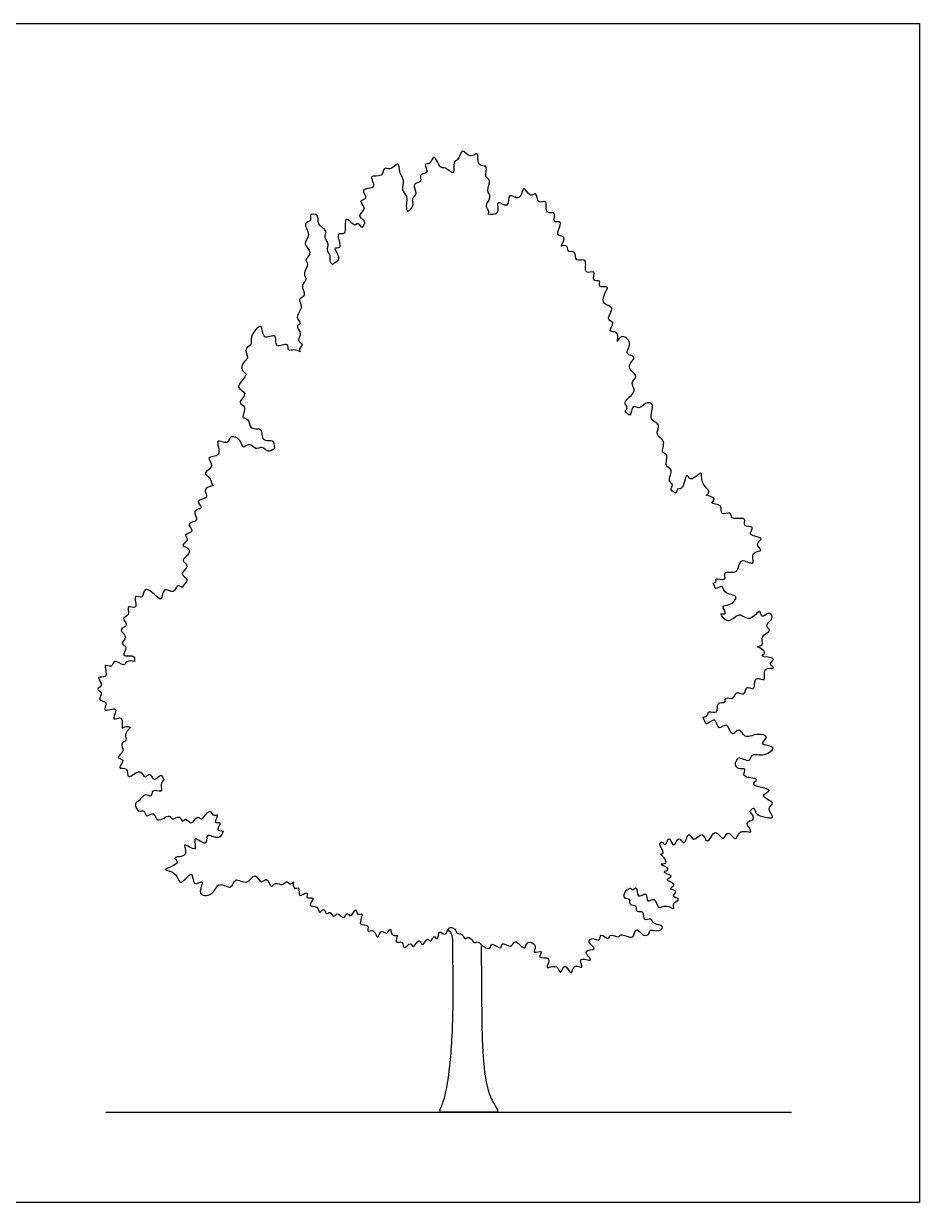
# Model space of a CAD drawing. Header units: millimetres. Extents: x 34 to 295, y 0 to 64.
# Drawn here: x 215.07 to 238.2, y 0.16 to 30.6 of the extents above; entities that cross this region are included whole.
import ezdxf

# ---------------------------------------------------------------- set-up
doc = ezdxf.new("R2010")
doc.units = ezdxf.units.MM
for name, color, linetype, true_color in [('AG-DIAGRAM', 7, 'Continuous', 0xfecc66), ('AG-PLANTS', 7, 'Continuous', 0x66ccff), ('X-VPRT', 6, 'Continuous', 0xff00ff)]:
    doc.layers.add(name, color=color, linetype=linetype, true_color=true_color)

msp = doc.modelspace()

# ---------------------------------------------------------------- linework, layer by layer
at = {"layer": 'AG-DIAGRAM'}
msp.add_line((217.194, 2.484), (234.898, 2.484), dxfattribs=at)
at = {"layer": 'AG-PLANTS'}
for centre, start, end in [((225.863, 2.53), 154.5903, 270), ((227.276, 2.53), 270, 35.0297)]:
    msp.add_arc(centre, 0.046, start, end, dxfattribs=at)
for points, knots in [([(227.068, 25.681), (227.077, 25.7), (227.105, 25.783), (226.95, 25.891), (227.186, 26.133), (226.997, 26.281), (227.177, 26.568), (226.944, 26.629), (227.106, 26.956), (226.747, 26.9), (226.854, 27.358), (226.597, 27.084), (226.385, 27.439), (226.308, 27.042), (226.14, 27.069), (226.233, 26.604), (225.968, 26.917), (225.852, 26.852), (225.764, 27.021), (225.652, 27.233), (225.587, 26.952), (225.375, 27.003), (225.572, 26.716), (225.261, 26.739), (225.391, 26.491), (225.071, 26.487), (225.271, 26.197), (225.066, 26.088), (225.163, 25.919), (225.054, 25.79), (224.995, 25.746)], [15.713246, 15.713246, 15.713246, 15.713246, 15.925385, 16.677517, 17.576159, 18.340127, 19.25261, 19.953927, 20.826671, 21.648848, 22.578777, 23.356966, 24.237609, 25.144792, 25.765702, 26.703997, 27.576792, 28.157905, 28.923938, 29.634502, 30.415108, 31.039948, 31.833927, 32.576618, 33.300895, 34.071967, 34.942194, 35.678244, 36.375867, 37.228344, 37.228344, 37.228344, 37.228344]), ([(224.995, 25.746), (224.991, 25.75), (224.931, 25.832), (225.037, 26.159), (224.808, 26.285), (224.932, 26.573), (224.762, 26.705), (224.782, 27.109), (224.545, 26.776), (224.363, 26.937), (224.367, 26.602), (223.934, 26.735), (224.245, 26.309), (223.715, 26.369), (223.999, 26.063), (223.685, 26.038), (223.971, 25.819), (223.629, 25.626), (223.949, 25.506), (223.837, 25.379), (223.808, 25.336)], [12.819537, 12.819537, 12.819537, 12.819537, 12.885535, 13.98671, 14.809365, 15.702688, 16.5375, 17.43045, 18.315828, 18.988315, 19.797938, 20.697906, 21.609292, 22.551111, 23.375672, 24.068544, 24.878416, 25.744325, 26.569538, 27.113587, 27.113587, 27.113587, 27.113587]), ([(228.952, 24.858), (228.995, 24.946), (229.107, 25.135), (228.747, 25.081), (229.043, 25.546), (228.7, 25.427), (228.861, 25.798), (228.514, 25.632), (228.619, 26.1), (228.33, 25.908), (228.331, 26.305), (228.15, 26.065), (227.959, 26.522), (227.922, 25.96), (227.552, 26.297), (227.629, 25.773), (227.238, 26.112), (227.392, 25.635), (227.147, 25.669), (227.068, 25.681)], [7.088439, 7.088439, 7.088439, 7.088439, 7.755635, 8.519155, 9.534908, 10.232628, 11.064797, 11.826969, 12.773491, 13.502018, 14.355573, 15.014531, 15.922204, 16.858884, 17.746173, 18.654157, 19.51713, 20.437523, 21.321751, 21.321751, 21.321751, 21.321751]), ([(223.049, 24.384), (223.028, 24.403), (222.967, 24.453), (223.019, 24.612), (222.878, 24.755), (222.979, 24.912), (222.808, 25.09), (222.945, 25.258), (222.626, 25.4), (222.724, 25.685), (222.426, 25.69), (222.535, 25.495), (222.255, 25.461), (222.522, 25.142), (222.248, 24.909), (222.569, 24.705), (222.302, 24.496), (222.465, 24.395), (222.257, 24.144), (222.421, 23.98), (222.199, 23.857), (222.397, 23.566), (222.125, 23.499), (222.324, 23.277), (222.049, 23.031), (222.281, 22.85), (222.073, 22.798), (222.289, 22.6), (222.105, 22.422), (222.325, 22.302), (222.184, 22.231), (222.2, 22.152), (222.211, 22.125)], [16.64493, 16.64493, 16.64493, 16.64493, 17.031697, 17.755973, 18.50477, 19.204121, 20.020385, 20.707217, 21.637884, 22.490916, 23.220927, 23.870077, 24.586946, 25.555618, 26.474895, 27.371093, 28.228695, 28.836672, 29.762343, 30.49241, 31.23917, 32.151629, 32.874118, 33.675068, 34.644867, 35.409966, 35.984725, 36.794543, 37.569295, 38.27184, 38.902059, 39.204612, 39.204612, 39.204612, 39.204612]), ([(223.808, 25.336), (223.783, 25.385), (223.668, 25.492), (223.647, 25.319), (223.301, 25.758), (223.441, 25.074), (223.103, 25.267), (223.33, 24.745), (223.017, 24.857), (223.311, 24.519), (223.117, 24.42), (223.049, 24.384)], [0, 0, 0, 0, 0.733685, 1.19394, 2.138145, 3.229949, 3.917789, 4.973442, 5.592384, 6.524805, 7.395682, 7.395682, 7.395682, 7.395682]), ([(230.402, 22.403), (230.42, 22.475), (230.438, 22.679), (230.123, 22.61), (230.376, 22.914), (230.079, 22.929), (230.378, 23.312), (230.001, 23.327), (230.057, 23.622), (230.223, 23.854), (229.877, 23.754), (230.004, 24.008), (229.721, 23.909), (229.888, 24.281), (229.504, 24.077), (229.666, 24.591), (229.294, 24.413), (229.346, 24.766), (229.112, 24.669), (229.135, 24.887), (229, 24.871), (228.952, 24.858)], [0, 0, 0, 0, 0.852013, 1.579506, 2.425086, 3.101799, 4.09142, 4.934291, 5.852113, 6.620063, 7.404931, 8.068261, 8.748771, 9.569596, 10.362284, 11.343228, 12.166527, 12.994028, 13.671657, 14.338153, 15.033415, 15.033415, 15.033415, 15.033415]), ([(222.211, 22.125), (222.162, 22.15), (222.069, 22.203), (221.875, 22.121), (221.936, 22.399), (221.523, 22.162), (221.646, 22.666), (221.22, 22.374), (221.268, 22.964), (220.881, 22.506), (220.998, 22.3), (220.746, 22.23), (220.909, 21.954), (220.729, 21.864), (220.67, 21.635), (220.918, 21.547), (220.464, 21.187), (220.917, 21.081), (220.554, 20.788), (220.872, 20.731), (220.654, 20.395), (220.912, 20.42), (220.896, 20.077), (221.272, 20.205), (221.182, 19.778), (221.566, 19.886), (221.527, 19.715), (221.55, 19.635)], [-25.119737, -25.119737, -25.119737, -25.119737, -24.384876, -23.708239, -23.037961, -22.119923, -21.209193, -20.295874, -19.333311, -18.248311, -17.443859, -16.71206, -15.843427, -15.103467, -14.31278, -13.609004, -12.514842, -11.650639, -10.720595, -9.984436, -9.066116, -8.387794, -7.506136, -6.627809, -5.706711, -4.824163, -4.024661, -4.024661, -4.024661, -4.024661]), ([(230.61, 20.597), (230.632, 20.621), (230.693, 20.699), (230.493, 20.84), (230.969, 21.094), (230.697, 21.332), (231.003, 21.502), (230.57, 21.717), (230.965, 22.021), (230.551, 22.038), (230.824, 22.363), (230.52, 22.594), (230.435, 22.446), (230.402, 22.403)], [9.115162, 9.115162, 9.115162, 9.115162, 9.435216, 10.16913, 11.274137, 12.12673, 12.925107, 13.90483, 14.852797, 15.642423, 16.601665, 17.527969, 18.07372, 18.07372, 18.07372, 18.07372]), ([(231.926, 18.476), (231.875, 18.487), (231.735, 18.545), (231.876, 18.704), (231.678, 18.778), (231.878, 19.109), (231.595, 19.146), (231.751, 19.502), (231.493, 19.503), (231.694, 19.855), (231.343, 19.951), (231.562, 20.273), (231.175, 20.34), (231.396, 20.819), (231.108, 20.824), (230.982, 20.617), (230.777, 20.799), (230.759, 20.381), (230.639, 20.554), (230.61, 20.597)], [0, 0, 0, 0, 0.719993, 1.377901, 2.033808, 2.986631, 3.727183, 4.674304, 5.332748, 6.277004, 7.160535, 8.054787, 8.945446, 10.052057, 10.791693, 11.614186, 12.309807, 13.182671, 13.896277, 13.896277, 13.896277, 13.896277]), ([(221.55, 19.635), (221.507, 19.594), (221.379, 19.498), (221.238, 19.715), (221.056, 19.565), (220.907, 19.809), (220.717, 19.574), (220.699, 19.886), (220.376, 19.989), (220.372, 19.692), (219.965, 19.952), (220.248, 19.369), (219.726, 19.453), (220.047, 19.155), (219.66, 18.991), (219.927, 18.898), (219.919, 18.684), (219.976, 18.666)], [-20.596666, -20.596666, -20.596666, -20.596666, -19.828997, -19.046608, -18.312316, -17.506692, -16.780983, -15.955409, -15.063855, -14.31883, -13.449432, -12.390382, -11.472654, -10.625304, -9.726539, -8.985344, -8.123117, -8.123117, -8.123117, -8.123117]), ([(232.699, 18.414), (232.731, 18.448), (232.839, 18.529), (232.525, 18.716), (232.637, 19.136), (232.293, 18.727), (232.175, 19.073), (232.106, 18.519), (231.954, 18.622), (231.935, 18.522), (231.926, 18.476)], [14.849868, 14.849868, 14.849868, 14.849868, 15.358622, 16.362218, 17.237196, 18.22196, 18.890677, 19.965726, 20.544688, 20.976998, 20.976998, 20.976998, 20.976998]), ([(219.976, 18.666), (219.895, 18.656), (219.666, 18.58), (219.905, 18.334), (219.456, 18.299), (219.767, 18.071), (219.374, 18.047), (219.664, 17.737), (219.221, 17.722), (219.532, 17.46), (219.166, 17.419), (219.379, 17.249), (219.073, 17.12), (219.411, 17.053), (219.314, 16.85), (219.117, 16.742), (219.4, 16.585), (219.047, 16.384), (219.405, 16.253), (219.18, 16.085), (219.173, 16.034)], [-38.022398, -38.022398, -38.022398, -38.022398, -37.122818, -36.360632, -35.468027, -34.723631, -33.926615, -33.073583, -32.217751, -31.416504, -30.627811, -29.957533, -29.207492, -28.420495, -27.675871, -26.945629, -26.176272, -25.305486, -24.50016, -23.622798, -23.622798, -23.622798, -23.622798]), ([(232.881, 16.15), (232.91, 16.158), (232.978, 16.192), (232.91, 16.304), (233.257, 16.184), (233.104, 16.5), (233.567, 16.341), (233.525, 16.873), (233.998, 16.535), (233.822, 16.987), (234.217, 16.966), (233.925, 17.161), (234.262, 17.343), (233.708, 17.356), (233.999, 17.65), (233.611, 17.581), (233.782, 17.894), (233.296, 17.757), (233.38, 18.026), (233.024, 17.868), (233.158, 18.2), (232.736, 18.197), (233.012, 18.339), (232.777, 18.408), (232.699, 18.414)], [-17.625317, -17.625317, -17.625317, -17.625317, -17.080451, -16.647893, -15.805209, -15.099252, -14.130532, -13.130415, -12.166026, -11.261678, -10.447747, -9.694654, -8.940258, -7.961766, -7.19549, -6.389576, -5.661569, -4.645855, -4.001497, -3.166055, -2.373141, -1.486878, -0.873708, 0, 0, 0, 0]), ([(233.073, 15.358), (233.118, 15.364), (233.26, 15.325), (233.06, 15.596), (233.312, 15.549), (233.595, 15.851), (233.133, 15.857), (233.133, 16.147), (232.917, 15.933), (232.907, 16.116), (232.881, 16.15)], [-19.887689, -19.887689, -19.887689, -19.887689, -19.353662, -18.584816, -17.842572, -16.920181, -15.922255, -15.169732, -14.452477, -13.792738, -13.792738, -13.792738, -13.792738]), ([(219.173, 16.034), (219.137, 16.061), (219.019, 16.147), (218.966, 15.833), (218.662, 16.095), (218.655, 15.66), (218.488, 15.835), (218.158, 16.107), (218.183, 15.714), (217.869, 15.896), (218.06, 15.431), (217.703, 15.617), (217.841, 15.302), (217.567, 15.262), (217.826, 15.045), (217.476, 14.955), (217.803, 14.762), (217.528, 14.583), (217.801, 14.517), (217.539, 14.214), (217.967, 14.323), (217.939, 14.164), (217.94, 14.124)], [-23.672259, -23.672259, -23.672259, -23.672259, -23.00779, -22.222842, -21.375999, -20.48333, -19.764636, -18.743311, -17.930511, -17.194111, -16.270198, -15.510746, -14.713174, -13.995919, -13.221426, -12.444369, -11.608701, -10.835069, -10.147049, -9.331046, -8.406206, -7.901082, -7.901082, -7.901082, -7.901082]), ([(234.018, 14.502), (234.06, 14.528), (234.204, 14.526), (234.065, 14.798), (234.43, 14.915), (234.171, 15.063), (234.46, 15.222), (234.332, 15.45), (234.113, 15.197), (234.114, 15.549), (233.824, 15.098), (233.56, 15.433), (233.318, 15.114), (233.157, 15.204), (233.073, 15.358)], [22.776409, 22.776409, 22.776409, 22.776409, 23.410426, 24.228927, 25.127753, 25.809665, 26.688934, 27.370657, 28.170926, 28.839604, 29.856536, 30.798032, 31.703045, 32.537174, 32.537174, 32.537174, 32.537174]), ([(232.619, 12.687), (232.66, 12.697), (232.751, 12.732), (232.741, 12.875), (233.04, 12.741), (232.939, 13.111), (233.219, 13.035), (233.162, 13.236), (233.429, 13.115), (233.445, 13.394), (233.721, 13.205), (233.709, 13.534), (233.929, 13.367), (233.949, 13.548), (233.969, 13.759), (234.287, 13.564), (234.109, 14.001), (234.561, 13.924), (234.261, 14.065), (234.588, 14.235), (234.024, 14.24), (234.299, 14.361), (234.095, 14.481), (234.018, 14.502)], [-15.651822, -15.651822, -15.651822, -15.651822, -15.002797, -14.465586, -13.674369, -12.826697, -12.081759, -11.511209, -10.742753, -10.007647, -9.2175, -8.454498, -7.751458, -7.0946, -6.374358, -5.587806, -4.680937, -3.827145, -3.163815, -2.456851, -1.467682, -0.88795, 0, 0, 0, 0]), ([(217.94, 14.124), (217.875, 14.147), (217.712, 14.164), (217.674, 13.965), (217.393, 14.23), (217.369, 13.93), (217.094, 14.124), (217.303, 13.661), (216.899, 13.776), (217.174, 13.51), (216.906, 13.403), (217.148, 13.343), (216.955, 13.095), (217.289, 13.109), (217.056, 12.767), (217.586, 13.022), (217.291, 12.533), (217.68, 12.781), (217.574, 12.323), (217.69, 12.477), (217.795, 12.439), (217.836, 12.421)], [-31.205323, -31.205323, -31.205323, -31.205323, -30.384205, -29.76497, -28.880744, -28.161692, -27.463189, -26.520575, -25.744797, -24.936431, -24.228741, -23.596473, -22.817438, -22.063747, -21.28669, -20.349363, -19.451593, -18.668578, -17.767062, -17.172205, -16.797935, -16.797935, -16.797935, -16.797935]), ([(233.456, 11.524), (233.483, 11.538), (233.496, 11.726), (233.841, 11.479), (233.854, 11.786), (234.187, 11.65), (234.589, 11.954), (233.998, 11.953), (234.38, 12.201), (233.97, 12.287), (233.699, 12.102), (233.543, 12.471), (233.348, 12.12), (233.263, 12.618), (232.989, 12.286), (232.95, 12.761), (232.68, 12.406), (232.653, 12.627), (232.619, 12.687)], [21.429236, 21.429236, 21.429236, 21.429236, 22.047133, 22.996951, 23.716887, 24.731686, 25.690217, 26.656805, 27.454966, 28.379133, 29.367688, 30.249158, 31.024794, 31.962807, 32.779849, 33.658243, 34.514142, 35.210998, 35.210998, 35.210998, 35.210998]), ([(217.836, 12.421), (217.773, 12.376), (217.658, 12.239), (217.767, 12.086), (217.537, 12.008), (217.717, 11.816), (217.414, 11.629), (217.736, 11.603), (217.448, 11.325), (217.793, 11.422), (217.718, 11.007), (218.103, 11.412), (218.194, 11.055), (218.336, 11.311), (218.429, 10.964), (218.632, 11.283), (218.671, 11.117), (218.693, 11.074)], [-37.673793, -37.673793, -37.673793, -37.673793, -36.800477, -36.143644, -35.43968, -34.685789, -33.857091, -33.175989, -32.368079, -31.621423, -30.800583, -29.792077, -29.008007, -28.353887, -27.582672, -26.756439, -26.213769, -26.213769, -26.213769, -26.213769]), ([(233.823, 10.259), (233.858, 10.292), (233.945, 10.398), (233.969, 10.172), (234.127, 10.125), (234.543, 10.029), (234.214, 10.353), (234.555, 10.481), (233.998, 10.65), (234.548, 10.835), (233.754, 10.896), (234.142, 11.127), (233.557, 11.107), (233.782, 11.403), (233.47, 11.314), (233.459, 11.468), (233.456, 11.524)], [-11.451666, -11.451666, -11.451666, -11.451666, -10.972914, -10.29513, -9.499367, -8.576265, -7.674181, -6.934707, -5.945923, -5.137145, -3.96188, -3.280778, -2.243699, -1.512514, -0.741394, 0, 0, 0, 0]), ([(218.693, 11.074), (218.658, 11.043), (218.591, 10.939), (218.696, 10.708), (218.353, 10.859), (218.403, 10.585), (218.2, 10.752), (218.069, 10.512), (217.917, 10.475), (218.029, 10.211), (218.204, 10.317), (218.222, 10.061), (218.466, 10.296), (218.497, 9.903), (218.859, 10.226), (218.875, 9.991), (219.129, 10.189), (219.161, 9.935), (219.264, 10.127), (219.408, 9.84), (219.561, 10.186), (219.672, 9.976), (219.877, 10.372), (219.959, 10.1), (220.152, 10.231), (219.938, 9.916), (220.224, 10.014), (220.009, 9.742), (220.165, 9.761), (220.228, 9.747)], [-47.176036, -47.176036, -47.176036, -47.176036, -46.553728, -45.782197, -44.950789, -44.307625, -43.62405, -42.758631, -42.113426, -41.308638, -40.659487, -39.985971, -39.21509, -38.406353, -37.411396, -36.830862, -36.012998, -35.368851, -34.804123, -34.047346, -33.194208, -32.611015, -31.659, -30.953539, -30.388811, -29.591669, -28.975694, -28.214672, -27.516829, -27.516829, -27.516829, -27.516829]), ([(231.573, 9.466), (231.596, 9.426), (231.658, 9.331), (231.731, 9.7), (231.863, 9.233), (231.981, 9.685), (232.143, 9.293), (232.236, 9.81), (232.371, 9.406), (232.608, 9.805), (232.719, 9.313), (232.932, 9.894), (233.144, 9.409), (233.245, 9.834), (233.486, 9.41), (233.529, 9.834), (233.997, 9.628), (233.636, 10.013), (234.012, 10.008), (233.875, 10.205), (233.823, 10.259)], [-14.837507, -14.837507, -14.837507, -14.837507, -14.436089, -13.664061, -12.849735, -12.026718, -11.28217, -10.380806, -9.617909, -8.730823, -7.888541, -6.889706, -5.988963, -5.200538, -4.316722, -3.461692, -2.534429, -1.633208, -0.85906, 0, 0, 0, 0]), ([(220.228, 9.747), (220.203, 9.68), (220.139, 9.48), (219.745, 9.747), (219.843, 9.283), (219.397, 9.714), (219.606, 9.124), (219.108, 9.537), (219.379, 9.056), (218.859, 9.1), (219.177, 8.903), (218.533, 8.735), (219.051, 8.714), (219.092, 8.252), (219.461, 8.827), (219.417, 8.279), (219.785, 8.55), (219.518, 8.068), (219.986, 8.065), (220.083, 8.484), (220.462, 8.191), (220.512, 8.594), (220.858, 8.312), (221.045, 8.725), (221.204, 8.339), (221.365, 8.606), (221.456, 8.221), (221.571, 8.461), (221.767, 8.308), (221.86, 8.491), (221.939, 8.35), (222.017, 8.399), (222.039, 8.432)], [-38.671058, -38.671058, -38.671058, -38.671058, -37.834384, -36.871918, -36.067672, -35.112398, -34.210321, -33.263356, -32.378042, -31.42405, -30.770782, -29.701657, -28.777796, -27.827505, -26.791049, -25.890009, -25.102335, -24.138317, -23.188361, -22.162446, -21.192341, -20.346596, -19.379676, -18.448221, -17.590471, -16.905123, -16.065371, -15.406912, -14.631795, -13.991624, -13.423247, -12.834727, -12.834727, -12.834727, -12.834727]), ([(231.518, 9.152), (231.551, 9.156), (231.645, 9.177), (231.436, 9.423), (231.539, 9.457), (231.573, 9.466)], [16.975061, 16.975061, 16.975061, 16.975061, 17.31549, 18.082807, 18.600321, 18.600321, 18.600321, 18.600321]), ([(230.631, 8.227), (230.661, 8.218), (230.754, 8.315), (230.79, 8.181), (230.933, 8.387), (230.885, 7.946), (231.196, 8.226), (231.134, 7.851), (231.407, 8.076), (231.434, 7.687), (231.662, 7.877), (231.913, 7.675), (231.805, 7.904), (232.095, 7.981), (231.754, 8.059), (232.015, 8.21), (231.68, 8.243), (231.987, 8.378), (231.556, 8.49), (231.936, 8.581), (231.475, 8.695), (231.857, 8.75), (231.4, 8.922), (231.77, 8.881), (231.587, 9.095), (231.518, 9.152)], [-16.875279, -16.875279, -16.875279, -16.875279, -16.243743, -15.778491, -15.184315, -14.333692, -13.540171, -12.780544, -12.027302, -11.175449, -10.360778, -9.552458, -8.906798, -8.181924, -7.448735, -6.795187, -6.089687, -5.432829, -4.591165, -3.922743, -3.080119, -2.435418, -1.573193, -0.927532, 0, 0, 0, 0]), ([(222.039, 8.432), (222.028, 8.379), (222.033, 8.219), (222.224, 8.335), (222.134, 7.972), (222.456, 8.238), (222.33, 7.969), (222.65, 8.077), (222.362, 7.765), (222.691, 7.851), (222.693, 7.56), (222.834, 7.806), (222.883, 7.552), (222.991, 7.708), (223.081, 7.469), (223.182, 7.695), (223.358, 7.419), (223.416, 7.694), (223.524, 7.466), (223.675, 7.824), (223.659, 7.548), (223.896, 7.679), (223.662, 7.267), (224.025, 7.366), (223.915, 7.1), (224.14, 7.253), (224.21, 6.876), (224.285, 7.251), (224.463, 7.031), (224.55, 7.312), (224.575, 6.989), (224.778, 7.107), (224.616, 6.813), (224.895, 6.946), (224.862, 6.629), (225.071, 6.927), (225.124, 6.665), (225.3, 7.031), (225.362, 6.707), (225.499, 7.038), (225.597, 6.836), (225.657, 7.098), (225.776, 6.876), (225.788, 7.246), (225.948, 7.003), (226.013, 7.156), (226.028, 7.206), (226.043, 7.227), (226.084, 7.276), (226.228, 7.23), (226.248, 7.075), (226.413, 7.115), (226.452, 6.92), (226.589, 7.063), (226.704, 6.819), (226.783, 6.919), (226.87, 6.846), (226.895, 6.807), (226.949, 6.753), (227.149, 6.64), (227.125, 6.926), (227.438, 6.623), (227.389, 6.93), (227.682, 6.675), (227.743, 7.014), (228.028, 6.604), (228.053, 6.959), (228.369, 6.797), (228.169, 6.556), (228.539, 6.703), (228.285, 6.421), (228.764, 6.543), (228.474, 6.112), (228.88, 6.356), (228.921, 5.956), (229.047, 6.422), (229.23, 5.928), (229.263, 6.36), (229.571, 6.138), (229.346, 6.533), (229.874, 6.317), (229.435, 6.708), (229.962, 6.66), (229.592, 6.874), (229.783, 7.016), (229.965, 6.863), (229.95, 7.154), (230.198, 6.889), (230.195, 7.124), (230.454, 6.963), (230.472, 7.136), (230.85, 6.904), (230.842, 7.211), (230.973, 7.187), (231.069, 7.019), (231.241, 7.073), (231.231, 7.238), (231.491, 7.122), (231.636, 7.324), (231.322, 7.319), (231.292, 7.521), (231.068, 7.388), (231.113, 7.713), (230.872, 7.612), (230.932, 7.854), (230.697, 7.8), (230.762, 8.023), (230.531, 7.964), (230.593, 8.166), (230.631, 8.227)], [-30.705397, -30.705397, -30.705397, -30.705397, -29.976423, -29.392547, -28.61243, -27.817537, -27.195723, -26.496338, -25.70008, -24.932319, -24.214426, -23.577507, -22.91954, -22.38132, -21.694979, -21.066714, -20.287322, -19.635009, -19.040833, -18.225369, -17.611632, -16.995923, -16.086911, -15.297783, -14.634012, -13.965589, -13.162831, -12.404382, -11.700191, -11.049326, -10.297496, -9.712758, -8.985564, -8.277348, -7.580954, -6.802077, -6.216696, -5.376018, -4.732765, -3.9381, -3.389095, -2.715225, -2.155872, -1.375756, -0.714893, 0, 0, 0, 0.509027, 1.145466, 1.785487, 2.42244, 3.070432, 3.66655, 4.45403, 4.941685, 5.612581, 5.612581, 5.612581, 6.482473, 7.114855, 8.007109, 8.626526, 9.481421, 10.21678, 11.164656, 11.918065, 12.75117, 13.461952, 14.226144, 14.909409, 15.79301, 16.652001, 17.536245, 18.309763, 19.125887, 19.998318, 20.81038, 21.561502, 22.351155, 23.242682, 24.136443, 24.992231, 25.833029, 26.501761, 27.222443, 27.878753, 28.686582, 29.264101, 30.084007, 30.612767, 31.605693, 32.380568, 32.900197, 33.66603, 34.325212, 34.905923, 35.760174, 36.414379, 37.26528, 37.956037, 38.639083, 39.436834, 40.114752, 40.795933, 41.480917, 42.144141, 42.789826, 43.628574, 43.628574, 43.628574, 43.628574]), ([(225.821, 2.549), (225.865, 2.642), (225.973, 2.893), (226.102, 3.759), (226.185, 5.079), (226.15, 6.836), (226.157, 7.062), (226.062, 7.172), (226.028, 7.206)], [5.387544, 5.387544, 5.387544, 5.387544, 6.307883, 7.976398, 10.179304, 12.539744, 13.451638, 13.837064, 13.837064, 13.837064, 13.837064]), ([(226.895, 6.807), (226.884, 6.629), (226.905, 6.026), (226.89, 3.811), (227.073, 2.942), (227.243, 2.656), (227.313, 2.556)], [-7.168245, -7.168245, -7.168245, -7.168245, -5.733712, -2.984596, -1.232483, -0.240442, -0.240442, -0.240442, -0.240442])]:
    msp.add_open_spline(points, degree=3, knots=knots, dxfattribs=at)
msp.add_open_spline([(227.276, 2.484), (226.805, 2.484), (226.334, 2.484), (225.863, 2.484)], degree=3, dxfattribs=at)
at = {"layer": 'X-VPRT'}
msp.add_lwpolyline([(191.94, 0.156), (191.94, 30.604), (238.204, 30.604), (238.204, 0.156)], close=True, dxfattribs=at)

doc.saveas('drawing.dxf')
